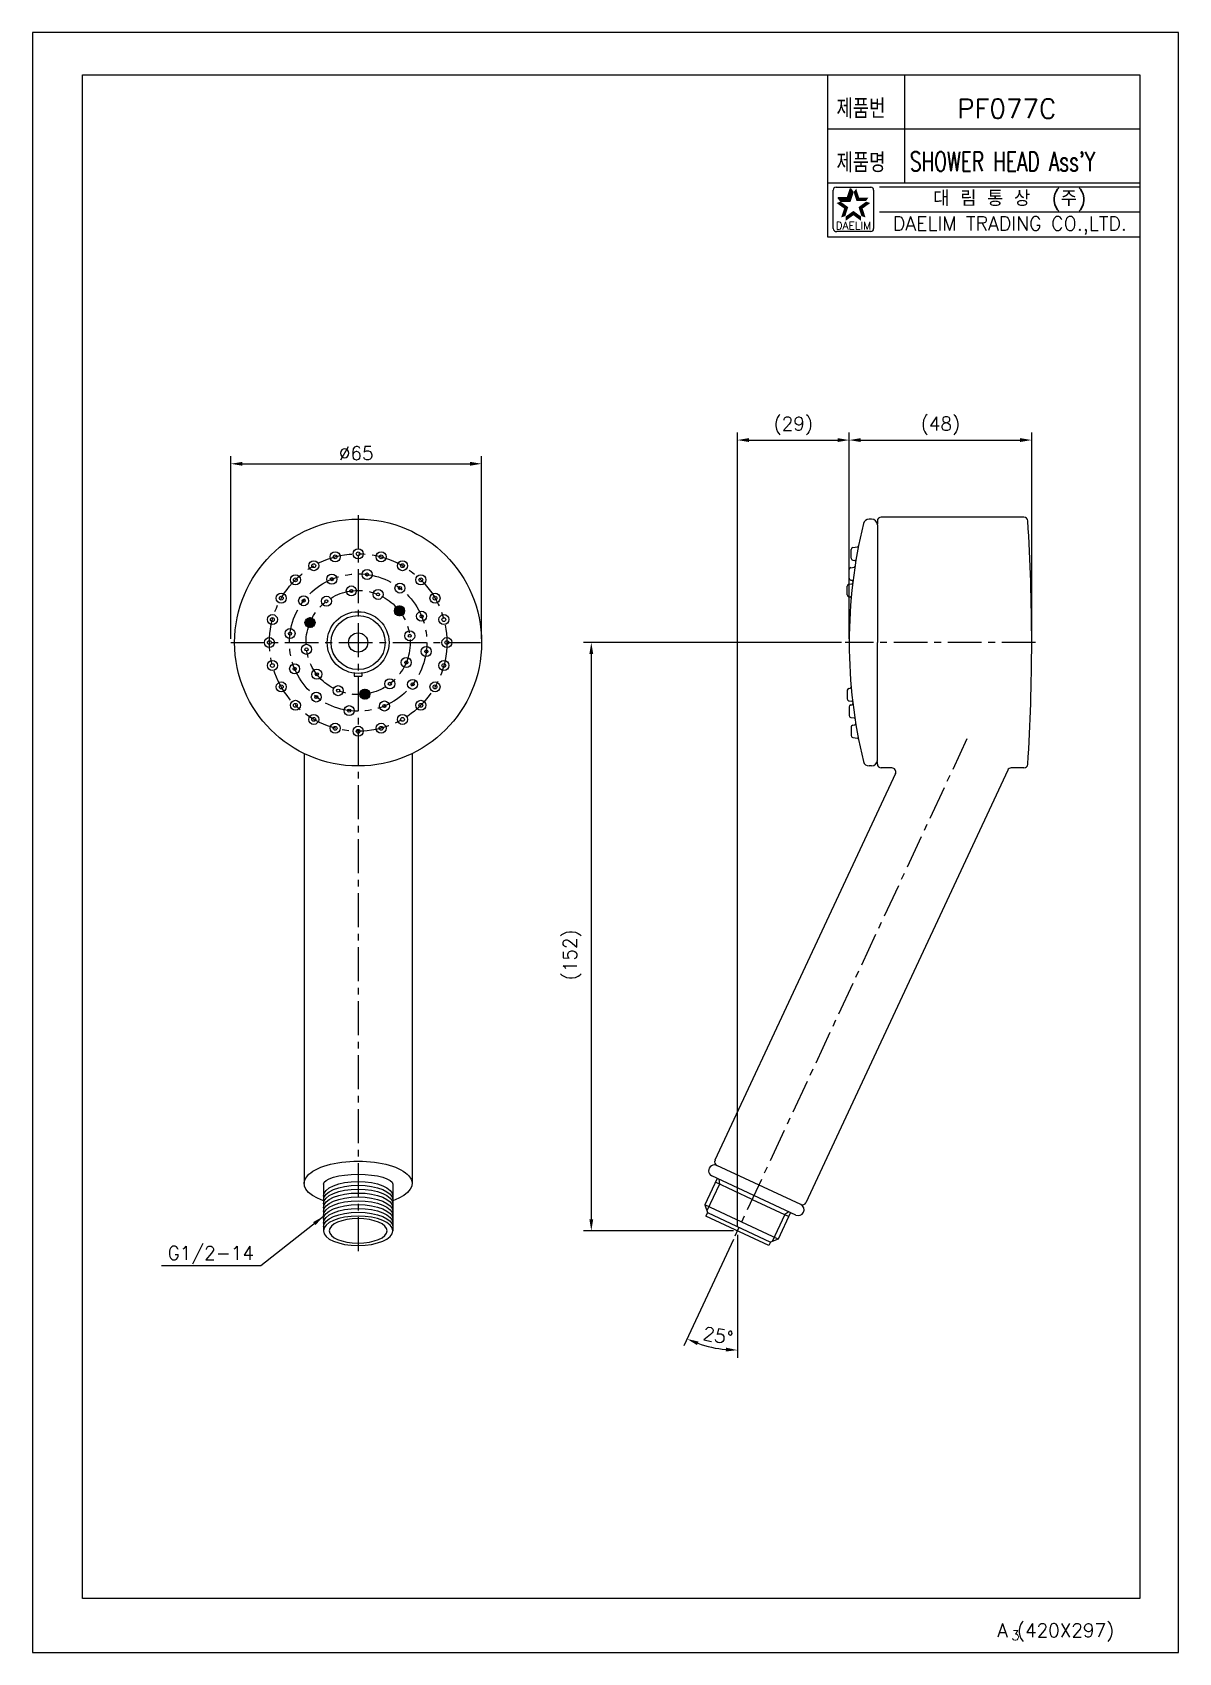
# Model space of a CAD drawing. Extents: x 5457 to 5754, y 396 to 816.
import ezdxf
from ezdxf.enums import TextEntityAlignment as Align

# ---------------------------------------------------------------- set-up
doc = ezdxf.new("R2010")
doc.units = 0
doc.header["$LTSCALE"] = 7
doc.header["$MEASUREMENT"] = 0
doc.linetypes.add('CENTER', pattern=[2, 1.25, -0.25, 0.25, -0.25])
doc.layers.get('0').update_dxf_attribs({"color": 2, "linetype": 'CONTINUOUS'})
for name, color, linetype in [('1', 1, 'CENTER'), ('CL', 2, 'CENTER'), ('D', 2, 'CONTINUOUS'), ('DIM', 2, 'CONTINUOUS'), ('DWG', 7, 'CONTINUOUS'), ('TXT', 5, 'CONTINUOUS')]:
    doc.layers.add(name, color=color, linetype=linetype)
doc.styles.add('GHS', font='romans', dxfattribs={"bigfont": 'ghs'})
doc.styles.add('ROMANS', font='romans')
doc.dimstyles.new('STANDARD$7', dxfattribs={"dimtxt": 3.5, "dimasz": 3, "dimexe": 1, "dimexo": 0.0625, "dimgap": 1, "dimtad": 1, "dimdec": 4, "dimzin": 0, "dimdsep": 46, "dimtxsty": 'GHS', "dimcen": 1, "dimclrt": 2, "dimadec": 0, "dimazin": 0, "dimtfac": 1, "dimtdec": 4, "dimtofl": 0, "dimtmove": 0, "dimatfit": 3, "dimfxl": 0, "dimtolj": 1, "dimtzin": 0, "dimarcsym": 0})

# ---------------------------------------------------------------- blocks, each defined once
blk = doc.blocks.new('BORDER')
for p, q in [((1, 1), (0, 1)), ((0, 1), (0, 0)), ((1, 0), (1, 1)), ((0, 0), (1, 0))]:
    blk.add_line(p, q)

msp = doc.modelspace()

# ---------------------------------------------------------------- hatches: boundary and pattern name
at = {"layer": 'D'}
h = msp.add_hatch(dxfattribs=at)
h.set_pattern_fill('ANSI31', color=256, angle=-180, style=0)
h.set_pattern_definition([(225, (10381.37339, 1959.28877), (0.0883883476, -0.0883883476), [])])
h.paths.add_polyline_path([(5552.31, 664.56, 0.152755), (5553.05, 664.79, 0.048204), (5551.47, 666.85, 0.69852)])
h.paths.add_polyline_path([(5553.05, 664.79, 0.734975), (5552.31, 667.16, 0.177496), (5551.47, 666.85, -0.048204)])
h.paths.add_polyline_path([(5544.64, 644.48, 0.362687), (5543.36, 645.55, 0.438658), (5542.07, 644.15, 0.048204)])
h.paths.add_polyline_path([(5544.64, 644.48, -0.048204), (5542.07, 644.15, 0.390184), (5543.36, 642.95, 0.467688)])
h.paths.add_polyline_path([(5528.69, 661.58, 0.086347), (5529.13, 661.5, 0.800723), (5529.68, 663.98, 0.048204)])
h.paths.add_polyline_path([(5528.69, 661.58, -0.048204), (5529.68, 663.98, 0.110665), (5529.13, 664.1, 0.841033)])

# ---------------------------------------------------------------- linework, layer by layer
at = {"color": 7}
for p, q in [((5663.2, 804.81), (5663.2, 762.81)), ((5683.2, 804.81), (5683.2, 776.81)), ((5663.2, 790.81), (5744.2, 790.81)), ((5663.2, 776.81), (5744.2, 776.81)), ((5663.2, 762.81), (5744.2, 762.81))]:
    msp.add_line(p, q, dxfattribs=at)
at = {"color": 2, "linetype": 'Continuous'}
for p, q in [((5664.68, 764.94), (5664.68, 774.94)), ((5665.43, 775.69), (5674.43, 775.69)), ((5675.18, 774.94), (5675.18, 764.94)), ((5676.7, 775.81), (5744.2, 775.81)), ((5676.7, 769.31), (5744.2, 769.31)), ((5674.43, 764.19), (5665.68, 764.19))]:
    msp.add_line(p, q, dxfattribs=at)
at = {"color": 2}
for p, q in [((5666.68, 772.07), (5666.01, 772.99)), ((5666.01, 772.99), (5668.44, 772.99)), ((5668.44, 772.99), (5669.19, 775.3)), ((5669.1, 772.07), (5669.85, 774.38)), ((5669.85, 774.38), (5669.19, 775.3)), ((5666.68, 772.07), (5669.1, 772.07))]:
    msp.add_line(p, q, dxfattribs=at)
at = {"color": 2, "linetype": 'Continuous'}
for centre, radius, start, end in [((5665.43, 774.94), 0.75, 90, 180), ((5674.43, 774.94), 0.75, 0, 90), ((5665.55, 765.07), 0.884, 188.1301, 278.1301), ((5674.43, 764.94), 0.75, 270, 0)]:
    msp.add_arc(centre, radius, start, end, dxfattribs=at)
at = {"color": 2}
for points in [[(5666.01, 772.99), (5666.68, 772.07), (5668.44, 772.99), (5669.1, 772.07)], [(5668.44, 772.99), (5669.1, 772.07), (5669.19, 775.3), (5669.85, 774.38)], [(5670.67, 775.3), (5670, 774.38), (5671.42, 772.99), (5670.75, 772.07)], [(5671.42, 772.99), (5670.75, 772.07), (5673.84, 772.99), (5673.18, 772.07)], [(5667.52, 770.16), (5668.59, 770.51), (5665.56, 771.58), (5666.63, 771.93)], [(5666.77, 767.85), (5667.85, 768.2), (5667.52, 770.16), (5668.59, 770.51)], [(5669.93, 768.41), (5669.93, 769.54), (5667.97, 766.98), (5667.97, 768.12)], [(5671.89, 766.98), (5671.89, 768.12), (5669.93, 768.41), (5669.93, 769.54)], [(5674.3, 771.58), (5673.22, 771.93), (5672.34, 770.16), (5671.26, 770.51)], [(5672.34, 770.16), (5671.26, 770.51), (5673.08, 767.85), (5672.01, 768.2)]]:
    msp.add_solid(points, dxfattribs=at)
at = {"layer": '1'}
for p, q in [((5541.6, 690.64), (5541.6, 499.75)), ((5508.6, 657.64), (5574.6, 657.64)), ((5717.14, 657.64), (5667.84, 657.64)), ((5699.36, 632.68), (5639.25, 503.78))]:
    msp.add_line(p, q, dxfattribs=at)
at = {"layer": 'CL'}
for radius in [23, 17.8, 13.5]:
    msp.add_circle((5541.6, 657.64), radius, dxfattribs=at)
at = {"layer": 'D'}
for p, q in [((5639.89, 506.14), (5639.89, 712.13)), ((5642.89, 710.13), (5665.84, 710.13)), ((5668.84, 658.64), (5668.84, 712.13)), ((5668.84, 658.64), (5668.84, 712.13)), ((5671.84, 710.13), (5713.14, 710.13)), ((5716.14, 658.64), (5716.14, 712.13)), ((5508.6, 658.64), (5508.6, 705.98)), ((5573.6, 658.64), (5573.6, 705.98)), ((5511.6, 703.98), (5570.6, 703.98)), ((5666.84, 657.64), (5600.02, 657.64)), ((5602.02, 654.64), (5602.02, 508.14)), ((5635.22, 517.25), (5631.98, 510.31)), ((5635.11, 518.51), (5635.22, 517.25)), ((5652.17, 509.35), (5648.93, 502.41)), ((5653.2, 510.08), (5652.17, 509.35)), ((5638.89, 505.14), (5600.02, 505.14)), ((5639.89, 504.14), (5639.89, 472.22)), ((5638.83, 502.87), (5625.97, 475.3))]:
    msp.add_line(p, q, dxfattribs=at)
for centre, radius in [((5535.65, 679.85), 1.3), ((5541.6, 680.64), 1.3), ((5541.6, 680.64), 0.5), ((5547.55, 679.85), 1.3), ((5530.1, 677.56), 1.3), ((5530.1, 677.56), 0.5), ((5535.65, 679.85), 0.5), ((5543.92, 675.29), 1.3), ((5547.55, 679.85), 0.5), ((5553.1, 677.56), 1.3), ((5553.1, 677.56), 0.5), ((5525.34, 673.9), 1.3), ((5525.34, 673.9), 0.5), ((5534.79, 674.08), 1.3), ((5534.79, 674.08), 0.4), ((5539.84, 671.02), 1.3), ((5543.92, 675.29), 0.4), ((5552.44, 671.76), 1.3), ((5552.44, 671.76), 0.4), ((5557.86, 673.9), 1.3), ((5557.86, 673.9), 0.5), ((5521.68, 669.14), 1.3), ((5521.68, 669.14), 0.5), ((5527.48, 668.47), 1.3), ((5527.48, 668.47), 0.4), ((5533.38, 668.35), 1.3), ((5533.38, 668.35), 0.4), ((5539.84, 671.02), 0.4), ((5546.77, 670.11), 1.3), ((5546.77, 670.11), 0.4), ((5561.52, 669.14), 1.3), ((5561.52, 669.14), 0.5), ((5519.38, 663.59), 1.3), ((5519.38, 663.59), 0.5), ((5529.13, 662.8), 1.3), ((5552.31, 665.86), 1.3), ((5558.04, 664.45), 1.3), ((5558.04, 664.45), 0.4), ((5563.82, 663.59), 1.3), ((5563.82, 663.59), 0.5), ((5523.95, 659.96), 1.3), ((5523.95, 659.96), 0.4), ((5554.98, 659.4), 1.3), ((5554.98, 659.4), 0.4), ((5518.6, 657.64), 1.3), ((5518.6, 657.64), 0.5), ((5528.22, 655.88), 1.3), ((5528.22, 655.88), 0.4), ((5559.25, 655.31), 1.3), ((5559.25, 655.31), 0.4), ((5564.6, 657.64), 1.3), ((5564.6, 657.64), 0.5), ((5519.38, 651.68), 1.3), ((5519.38, 651.68), 0.5), ((5525.15, 650.83), 1.3), ((5525.15, 650.83), 0.4), ((5554.07, 652.47), 1.3), ((5554.07, 652.47), 0.4), ((5563.82, 651.68), 1.3), ((5563.82, 651.68), 0.5), ((5521.68, 646.14), 1.3), ((5530.89, 649.42), 1.3), ((5530.89, 649.42), 0.4), ((5549.82, 646.93), 1.3), ((5549.82, 646.93), 0.4), ((5555.72, 646.8), 1.3), ((5555.72, 646.8), 0.4), ((5561.52, 646.14), 1.3), ((5521.68, 646.14), 0.5), ((5525.34, 641.37), 1.3), ((5530.76, 643.52), 1.3), ((5530.76, 643.52), 0.4), ((5536.43, 645.17), 1.3), ((5536.43, 645.17), 0.4), ((5543.36, 644.25), 1.3), ((5557.86, 641.37), 1.3), ((5561.52, 646.14), 0.5), ((5525.34, 641.37), 0.5), ((5530.1, 637.72), 1.3), ((5539.28, 639.99), 1.3), ((5539.28, 639.99), 0.4), ((5548.41, 641.19), 1.3), ((5548.41, 641.19), 0.4), ((5553.1, 637.72), 1.3), ((5557.86, 641.37), 0.5), ((5530.1, 637.72), 0.5), ((5535.65, 635.42), 1.3), ((5535.65, 635.42), 0.5), ((5541.6, 634.64), 1.3), ((5541.6, 634.64), 0.5), ((5547.55, 635.42), 1.3), ((5547.55, 635.42), 0.5), ((5553.1, 637.72), 0.5)]:
    msp.add_circle(centre, radius, dxfattribs=at)
msp.add_arc((5639.89, 505.14), 30.92, 250.5609, 264.4391, dxfattribs=at)
at = {"layer": 'D', "extrusion": (0, 0, -1)}
for centre in [(5541.6, 514.14), (5541.6, 513.14), (5541.6, 512.14), (5541.6, 511.14), (5541.6, 510.14), (5541.6, 509.14), (5541.6, 508.14), (5541.6, 507.14)]:
    msp.add_ellipse(centre, major_axis=(9, 0), ratio=0.422618, start_param=3.141593, end_param=6.283185, dxfattribs=at)
at = {"layer": 'D'}
for points in [[(5642.89, 710.63), (5642.89, 709.63), (5639.89, 710.13)], [(5665.84, 710.63), (5665.84, 709.63), (5668.84, 710.13)], [(5671.84, 710.63), (5671.84, 709.63), (5668.84, 710.13)], [(5713.14, 710.63), (5713.14, 709.63), (5716.14, 710.13)], [(5511.6, 704.48), (5511.6, 703.48), (5508.6, 703.98)], [(5570.6, 704.48), (5570.6, 703.48), (5573.6, 703.98)], [(5602.52, 654.64), (5601.52, 654.64), (5602.02, 657.64)], [(5602.52, 508.14), (5601.52, 508.14), (5602.02, 505.14)], [(5629.41, 475.52), (5629.79, 476.44), (5626.82, 477.11)], [(5636.92, 474.86), (5636.87, 473.86), (5639.89, 474.22)]]:
    msp.add_solid(points, dxfattribs=at)
at = {"layer": 'DIM', "color": 7, "linetype": 'ByBlock'}
for p, q in [((5669.34, 679.52), (5669.34, 681.76)), ((5669.76, 682.25), (5671.02, 682.43)), ((5668.84, 674.32), (5668.84, 676.56)), ((5669.26, 677.05), (5670.1, 677.17)), ((5669.76, 679.03), (5670.28, 678.95)), ((5668.34, 670.02), (5668.34, 672.26)), ((5668.34, 645.26), (5668.34, 643.02)), ((5668.84, 640.96), (5668.84, 638.72)), ((5669.26, 638.23), (5670.1, 638.1)), ((5669.34, 635.76), (5669.34, 633.52)), ((5669.76, 636.25), (5670.28, 636.33)), ((5669.76, 633.03), (5671.02, 632.84))]:
    msp.add_line(p, q, dxfattribs=at)
for centre, start, end in [((5669.84, 681.76), 98.3452, 180), ((5669.34, 676.56), 98.3452, 180), ((5669.84, 679.52), 180, 261.6548), ((5668.84, 672.26), 98.3452, 180), ((5669.34, 674.32), 180, 261.6548), ((5668.84, 670.02), 180, 261.6548), ((5668.84, 645.26), 98.3452, 180), ((5668.84, 643.02), 180, 261.6548), ((5669.34, 640.96), 98.3452, 180), ((5669.34, 638.72), 180, 261.6548), ((5669.84, 635.76), 98.3452, 180), ((5669.84, 633.52), 180, 261.6548)]:
    msp.add_arc(centre, 0.5, start, end, dxfattribs=at)
at = {"layer": 'DWG'}
for p, q in [((5674.64, 689.64), (5674.01, 689.64)), ((5676.14, 689.14), (5676.14, 688.45)), ((5714.14, 690.14), (5677.14, 690.14)), ((5676.14, 688.14), (5676.14, 657.64)), ((5668.76, 672.75), (5669.51, 672.86)), ((5669.26, 673.83), (5669.55, 673.78)), ((5668.76, 669.53), (5669.09, 669.48)), ((5676.14, 627.14), (5676.14, 657.64)), ((5540.6, 649.7), (5540.6, 648.93)), ((5540.6, 648.93), (5542.6, 648.93)), ((5542.6, 649.7), (5542.6, 648.93)), ((5668.76, 645.75), (5669.09, 645.8)), ((5668.76, 642.53), (5669.51, 642.42)), ((5669.26, 641.45), (5669.55, 641.49)), ((5527.6, 628.86), (5527.6, 517.4)), ((5555.6, 628.86), (5555.6, 517.4)), ((5676.14, 626.14), (5676.14, 626.83)), ((5680.84, 623.72), (5634.07, 523.42)), ((5709.92, 624.56), (5657.63, 512.43)), ((5674.64, 625.64), (5674.01, 625.64)), ((5679.93, 625.14), (5677.14, 625.14)), ((5714.14, 625.14), (5710.83, 625.14)), ((5656.3, 511.94), (5634.55, 522.09)), ((5532.6, 517.2), (5532.6, 505.14)), ((5550.6, 517.2), (5550.6, 505.14)), ((5634.64, 518.73), (5631.43, 511.84)), ((5655.03, 509.22), (5633.28, 519.37)), ((5643.69, 513.3), (5634.18, 517.74)), ((5643.69, 513.3), (5653.21, 508.86)), ((5631.43, 511.84), (5632.15, 509.85)), ((5650.46, 502.97), (5631.43, 511.84)), ((5632.15, 509.85), (5631.73, 508.94)), ((5648.04, 501.33), (5631.73, 508.94)), ((5632.15, 509.85), (5648.47, 502.24)), ((5653.67, 509.86), (5650.46, 502.97)), ((5648.47, 502.24), (5648.04, 501.33)), ((5650.46, 502.97), (5648.47, 502.24))]:
    msp.add_line(p, q, dxfattribs=at)
for radius in [32, 8, 7, 2.5]:
    msp.add_circle((5541.6, 657.64), radius, dxfattribs=at)
for centre, radius, start, end in [((5674.01, 688.14), 1.5, 90, 166.2696), ((5674.64, 688.14), 1.5, 0, 90), ((5677.14, 689.14), 1, 90, 180), ((5714.14, 689.14), 1, 3.6193, 90), ((5216.14, 657.64), 500, 356.3807, 3.6193), ((5798.84, 657.64), 130, 166.2696, 180), ((5670.97, 682.73), 0.3, 278.3452, 348.8964), ((5670.05, 677.47), 0.3, 278.3452, 351.2455), ((5670.24, 678.65), 0.3, 350.7192, 81.6548), ((5669.46, 673.16), 0.3, 278.3452, 353.1599), ((5669.5, 673.49), 0.3, 353.0136, 81.6548), ((5669.05, 669.18), 0.3, 354.9179, 81.6548), ((5798.84, 657.64), 130, 180, 193.7304), ((5669.05, 646.1), 0.3, 278.3452, 5.0821), ((5669.46, 642.12), 0.3, 6.8401, 81.6548), ((5669.5, 641.79), 0.3, 278.3452, 6.9864), ((5670.05, 637.81), 0.3, 8.7545, 81.6548), ((5670.24, 636.62), 0.3, 278.3452, 9.2808), ((5670.97, 632.54), 0.3, 11.1036, 81.6548), ((5674.01, 627.14), 1.5, 193.7304, 270), ((5674.64, 627.14), 1.5, 270, 0), ((5677.14, 626.14), 1, 180, 270), ((5714.14, 626.14), 1, 270, 356.3807), ((5679.93, 624.14), 1, 335, 90), ((5710.83, 624.14), 1, 90, 155), ((5633.92, 520.73), 1.5, 60, 245), ((5634.98, 523), 1, 155, 240), ((5656.73, 512.86), 1, 250, 335), ((5655.67, 510.58), 1.5, 245, 65)]:
    msp.add_arc(centre, radius, start, end, dxfattribs=at)
at = {"layer": 'DWG', "extrusion": (0, 0, -1)}
for centre, major_axis, ratio, start_param, end_param in [((5541.6, 517.4), (14, 0), 0.414687, 2.269019, 7.155759), ((5541.6, 517.2), (9, 0), 0.288684, 3.141593, 6.283185), ((5541.6, 506.14), (9, 0), 0.422618, 3.141593, 6.283185)]:
    msp.add_ellipse(centre, major_axis=major_axis, ratio=ratio, start_param=start_param, end_param=end_param, dxfattribs=at)
for major_axis in [(9, 0), (7.5, 0)]:
    msp.add_ellipse((5541.6, 505.14), major_axis=major_axis, ratio=0.422618, dxfattribs=at)
at = {"layer": 'TXT'}
for p, q in [((5470.2, 804.81), (5744.2, 804.81)), ((5470.2, 409.81), (5470.2, 804.81)), ((5744.2, 804.81), (5744.2, 409.81)), ((5744.2, 409.81), (5470.2, 409.81))]:
    msp.add_line(p, q, dxfattribs=at)

# ---------------------------------------------------------------- block references
at = {"xscale": 420, "yscale": 297, "zscale": 420, "rotation": 90}
msp.add_blockref('BORDER', (5754.2, 395.81), dxfattribs=at)

# ---------------------------------------------------------------- texts
at = {"color": 7, "linetype": 'Continuous'}
for s, height, style, p in [('대 림 통 상  (주)', 4, 'GHS', (5710.46, 772.5)), ('DAELIM TRADING CO.,LTD.', 3.6, 'ROMANS', (5710.46, 765.73))]:
    msp.add_text(s, height=height, dxfattribs=dict(at, style=style)).set_placement(p, align=Align.MIDDLE)
at = {"color": 2, "linetype": 'Continuous', "style": 'ROMANS'}
msp.add_text('DAELIM', height=2, dxfattribs=at).set_placement((5669.93, 764.74), align=Align.CENTER)
at = {"color": 7, "style": 'GHS'}
for s, height, p in [('A (420X297)', 3.5, (5707.21, 399.83)), ('3', 2.5, (5710.87, 399))]:
    msp.add_text(s, height=height, dxfattribs=at).set_placement(p)
at = {"layer": 'D', "style": 'GHS'}
for s, width, p in [('제품번', 0.8, (5665.54, 793.54)), ('제품명', 0.8, (5665.54, 779.54)), ("SHOWER HEAD Ass'Y", 0.7, (5684.57, 779.83))]:
    msp.add_text(s, height=5, dxfattribs=dict(at, width=width)).set_placement(p)
msp.add_text('PF077C', height=5, dxfattribs=at).set_placement((5696.81, 793.54))
at = {"layer": 'D', "char_height": 3.5, "attachment_point": 5, "style": 'GHS'}
for s, insert in [('\\A1;(29)', (5654.36, 713.79)), ('\\A1;(48)', (5692.49, 713.79)), ('\\A1;%%C65', (5541.1, 706.73)), ('G1/2-14', (5503.42, 498.83))]:
    msp.add_mtext(s, dxfattribs=dict(at, insert=insert))
for s, insert, rotation in [('\\A1;(152)', (5597.08, 576.69), 90), ('\\A1;25°', (5634.85, 477.96), 349.4919)]:
    msp.add_mtext(s, dxfattribs=dict(at, insert=insert, rotation=rotation))

# ---------------------------------------------------------------- leaders
at = {"layer": 'D'}
msp.add_leader([(5532.6, 508.88), (5516.41, 496.04), (5490.66, 496.04)], dimstyle='STANDARD$7', override={"dimgap": 1, "dimtad": 0}, dxfattribs=at)

doc.saveas('drawing.dxf')
